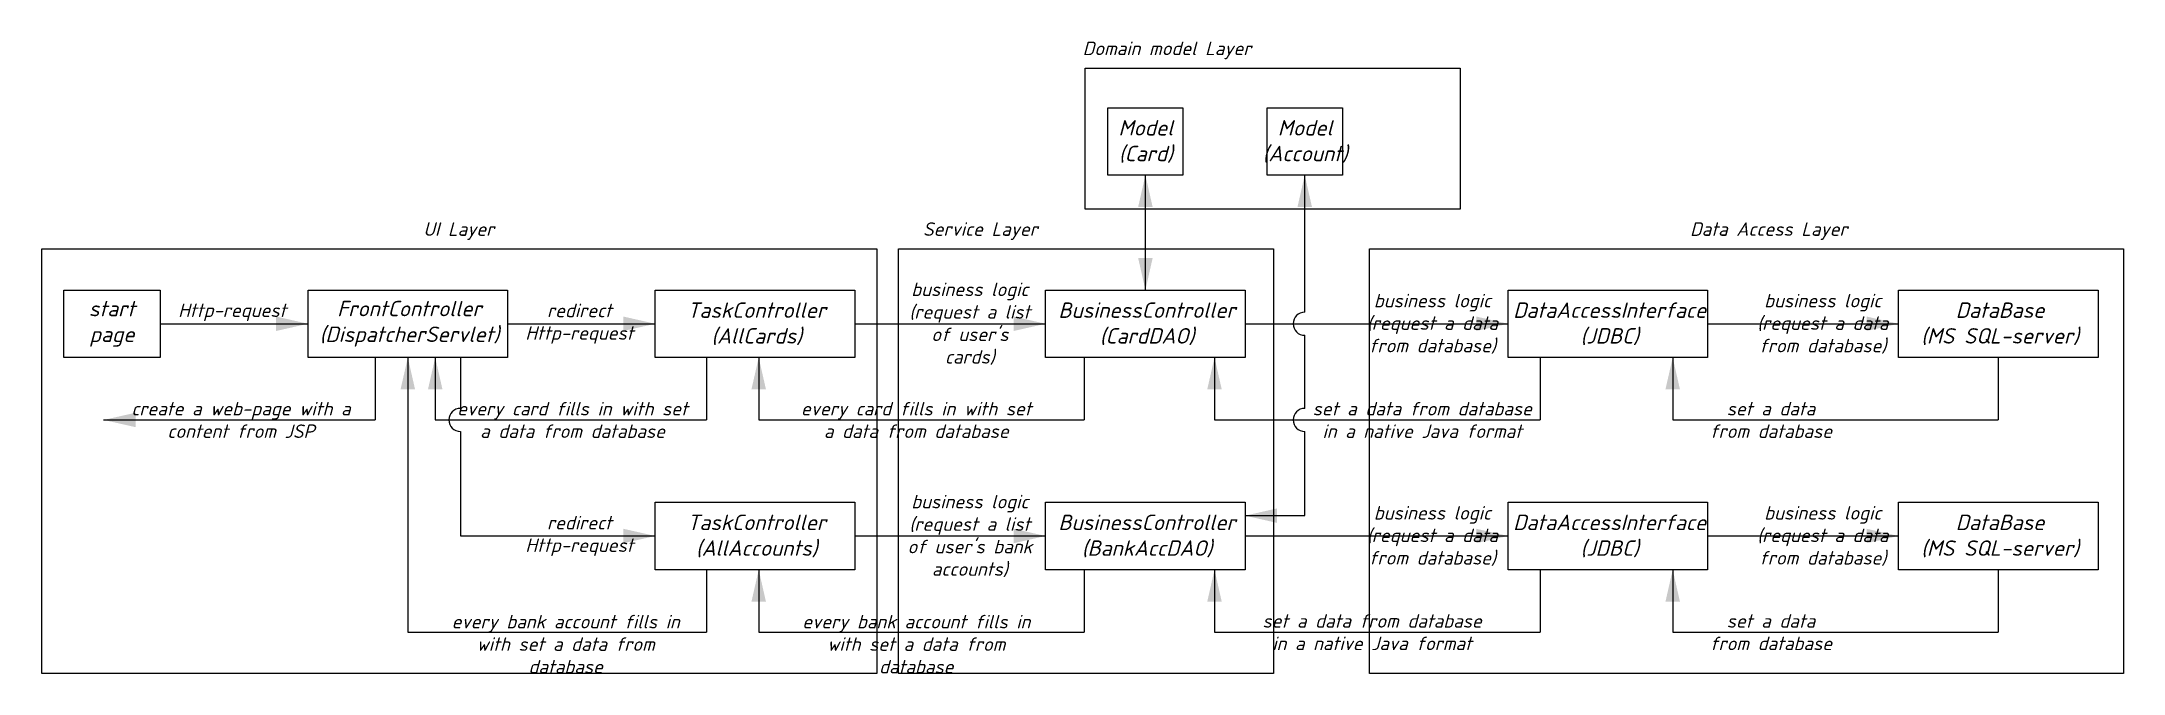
# Model space of a CAD drawing. Header units: millimetres. Extents: x 1189 to 1404, y 1516 to 1582.
import ezdxf

# ---------------------------------------------------------------- set-up
doc = ezdxf.new("R2010")
doc.units = ezdxf.units.MM
doc.styles.add('GOST', font='isocpeui.ttf')

msp = doc.modelspace()

# ---------------------------------------------------------------- linework, layer by layer
for p, q in [((1303.01, 1556.22), (1303.01, 1568.14)), ((1319.52, 1553.92), (1319.52, 1568.14)), ((1200.93, 1552.72), (1216.24, 1552.72)), ((1236.91, 1552.72), (1252.22, 1552.72)), ((1272.89, 1552.72), (1292.67, 1552.72)), ((1313.34, 1552.72), (1340.6, 1552.72)), ((1319.52, 1543.94), (1319.52, 1551.53)), ((1361.27, 1552.72), (1381.05, 1552.72)), ((1223.18, 1549.22), (1223.18, 1542.74)), ((1226.58, 1549.22), (1226.58, 1520.72)), ((1229.42, 1549.22), (1229.42, 1542.74)), ((1232.03, 1549.22), (1232.03, 1543.94)), ((1257.54, 1549.22), (1257.54, 1542.74)), ((1262.94, 1549.22), (1262.94, 1542.74)), ((1296.68, 1549.22), (1296.68, 1542.74)), ((1310.17, 1549.22), (1310.17, 1542.74)), ((1343.91, 1549.22), (1343.91, 1542.74)), ((1357.65, 1549.22), (1357.65, 1542.74)), ((1391.39, 1549.22), (1391.39, 1542.74)), ((1195.06, 1542.74), (1223.18, 1542.74)), ((1229.42, 1542.74), (1257.54, 1542.74)), ((1262.94, 1542.74), (1296.68, 1542.74)), ((1310.17, 1542.74), (1343.91, 1542.74)), ((1357.65, 1542.74), (1391.39, 1542.74)), ((1232.03, 1541.54), (1232.03, 1530.7)), ((1319.52, 1532.81), (1319.52, 1541.54)), ((1313.34, 1532.81), (1319.52, 1532.81)), ((1232.03, 1530.7), (1252.22, 1530.7)), ((1272.89, 1530.7), (1292.67, 1530.7)), ((1313.34, 1530.7), (1340.6, 1530.7)), ((1361.27, 1530.7), (1381.05, 1530.7)), ((1257.54, 1527.2), (1257.54, 1520.72)), ((1262.94, 1527.2), (1262.94, 1520.72)), ((1296.68, 1527.2), (1296.68, 1520.72)), ((1310.17, 1527.2), (1310.17, 1520.72)), ((1343.91, 1527.2), (1343.91, 1520.72)), ((1357.65, 1527.2), (1357.65, 1520.72)), ((1391.39, 1527.2), (1391.39, 1520.72)), ((1226.58, 1520.72), (1257.54, 1520.72)), ((1262.94, 1520.72), (1296.68, 1520.72)), ((1310.17, 1520.72), (1343.91, 1520.72)), ((1357.65, 1520.72), (1391.39, 1520.72))]:
    msp.add_line(p, q)
for points in [[(1296.76, 1579.24), (1335.62, 1579.24), (1335.62, 1564.61), (1296.76, 1564.61)], [(1299.11, 1575.14), (1306.9, 1575.14), (1306.9, 1568.14), (1299.11, 1568.14)], [(1315.63, 1575.14), (1323.42, 1575.14), (1323.42, 1568.14), (1315.63, 1568.14)], [(1188.64, 1560.49), (1275.19, 1560.49), (1275.19, 1516.44), (1188.64, 1516.44)], [(1277.41, 1560.49), (1316.27, 1560.49), (1316.27, 1516.44), (1277.41, 1516.44)], [(1326.22, 1560.49), (1404.35, 1560.49), (1404.35, 1516.44), (1326.22, 1516.44)], [(1190.93, 1556.22), (1200.93, 1556.22), (1200.93, 1549.22), (1190.93, 1549.22)], [(1216.24, 1556.22), (1236.91, 1556.22), (1236.91, 1549.22), (1216.24, 1549.22)], [(1252.22, 1556.22), (1272.89, 1556.22), (1272.89, 1549.22), (1252.22, 1549.22)], [(1292.67, 1556.22), (1313.34, 1556.22), (1313.34, 1549.22), (1292.67, 1549.22)], [(1340.6, 1556.22), (1361.27, 1556.22), (1361.27, 1549.22), (1340.6, 1549.22)], [(1381.05, 1556.22), (1401.72, 1556.22), (1401.72, 1549.22), (1381.05, 1549.22)], [(1252.22, 1534.2), (1272.89, 1534.2), (1272.89, 1527.2), (1252.22, 1527.2)], [(1292.67, 1534.2), (1313.34, 1534.2), (1313.34, 1527.2), (1292.67, 1527.2)], [(1340.6, 1534.2), (1361.27, 1534.2), (1361.27, 1527.2), (1340.6, 1527.2)], [(1381.05, 1534.2), (1401.72, 1534.2), (1401.72, 1527.2), (1381.05, 1527.2)]]:
    msp.add_lwpolyline(points, close=True)
for points in [[(1303.01, 1568.14, 0, 1.5, 0), (1303.01, 1564.84, 0, 0, 0)], [(1319.52, 1568.14, 0, 1.5, 0), (1319.52, 1564.84, 0, 0, 0)], [(1303.01, 1556.22, 0, 1.5, 0), (1303.01, 1559.53, 0, 0, 0)], [(1216.24, 1552.72, 0, 1.5, 0), (1212.93, 1552.72, 0, 0, 0)], [(1252.22, 1552.72, 0, 1.5, 0), (1248.91, 1552.72, 0, 0, 0)], [(1292.67, 1552.72, 0, 1.5, 0), (1289.36, 1552.72, 0, 0, 0)], [(1340.6, 1552.72, 0, 1.5, 0), (1337.29, 1552.72, 0, 0, 0)], [(1381.05, 1552.72, 0, 1.5, 0), (1377.74, 1552.72, 0, 0, 0)], [(1226.58, 1549.22, 0, 1.5, 0), (1226.58, 1545.92, 0, 0, 0)], [(1229.42, 1549.22, 0, 1.5, 0), (1229.42, 1545.92, 0, 0, 0)], [(1262.94, 1549.22, 0, 1.5, 0), (1262.94, 1545.92, 0, 0, 0)], [(1310.17, 1549.22, 0, 1.5, 0), (1310.17, 1545.92, 0, 0, 0)], [(1357.65, 1549.22, 0, 1.5, 0), (1357.65, 1545.92, 0, 0, 0)], [(1195.06, 1542.74, 0, 1.5, 0), (1198.37, 1542.74, 0, 0, 0)], [(1313.34, 1532.81, 0, 1.5, 0), (1316.65, 1532.81, 0, 0, 0)], [(1252.22, 1530.7, 0, 1.5, 0), (1248.91, 1530.7, 0, 0, 0)], [(1292.67, 1530.7, 0, 1.5, 0), (1289.36, 1530.7, 0, 0, 0)], [(1340.6, 1530.7, 0, 1.5, 0), (1337.29, 1530.7, 0, 0, 0)], [(1381.05, 1530.7, 0, 1.5, 0), (1377.74, 1530.7, 0, 0, 0)], [(1262.94, 1527.2, 0, 1.5, 0), (1262.94, 1523.89, 0, 0, 0)], [(1310.17, 1527.2, 0, 1.5, 0), (1310.17, 1523.89, 0, 0, 0)], [(1357.65, 1527.2, 0, 1.5, 0), (1357.65, 1523.89, 0, 0, 0)]]:
    msp.add_lwpolyline(points, format="xyseb")
for centre in [(1319.52, 1552.72), (1232.03, 1542.74), (1319.52, 1542.74)]:
    msp.add_arc(centre, 1.2, 90, 270)

# ---------------------------------------------------------------- texts
at = {"color": 5, "char_height": 1.4, "attachment_point": 5, "style": 'GOST'}
for s, insert, width in [('Domain model Layer', (1305.25, 1581.08), 20.0405), ('UI Layer', (1231.86, 1562.33), 7.5029), ('Service Layer', (1285.91, 1562.33), 15.7588), ('Data Access Layer', (1367.61, 1562.33), 21.7582), ("business logic\\P(request a list of user's cards)", (1284.82, 1552.72), 13.708), ('business logic\\P(request a data from database)', (1332.75, 1552.72), 13.708), ('business logic\\P(request a data from database)', (1373.2, 1552.72), 13.708), ('Http-request', (1208.39, 1553.91), 13.708), ('redirect\\PHttp-request', (1244.37, 1552.72), 13.708), ("business logic\\P(request a list of user's bank accounts)", (1284.82, 1530.7), 13.708), ('business logic\\P(request a data from database)', (1332.75, 1530.7), 13.708), ('business logic\\P(request a data from database)', (1373.2, 1530.7), 13.708), ('redirect\\PHttp-request', (1244.37, 1530.7), 13.708)]:
    msp.add_mtext(s, dxfattribs=dict(at, insert=insert, width=width))
at = {"char_height": 1.6, "attachment_point": 5, "style": 'GOST'}
for s, insert, width in [('Model (Card)', (1303.06, 1571.64), 8.166), ('Model (Account)', (1319.57, 1571.64), 8.166), ('start page', (1195.93, 1552.72), 8.166), ('FrontController (DispatcherServlet)', (1226.75, 1552.72), 8.166), ('TaskController (AllCards)', (1262.73, 1552.72), 8.166), ('BusinessController (CardDAO)', (1303.18, 1552.72), 8.166), ('DataAccessInterface (JDBC)', (1351.12, 1552.72), 8.166), ('DataBase\\P(MS SQL-server)', (1391.57, 1552.72), 19.5879), ('TaskController (AllAccounts)', (1262.73, 1530.7), 8.166), ('BusinessController (BankAccDAO)', (1303.18, 1530.7), 8.166), ('DataAccessInterface (JDBC)', (1351.12, 1530.7), 8.166), ('DataBase\\P(MS SQL-server)', (1391.57, 1530.7), 19.5879)]:
    msp.add_mtext(s, dxfattribs=dict(at, insert=insert, width=width))
at = {"color": 6, "char_height": 1.4, "attachment_point": 5, "style": 'GOST'}
for s, insert, width in [('create a web-page with a content from JSP ', (1209.29, 1542.74), 23.9038), ('every card fills in with set a data from database ', (1243.65, 1542.74), 23.9038), ('every card fills in with set a data from database ', (1279.27, 1542.74), 23.9038), ('set a data from database in a native Java format', (1331.7, 1542.74), 23.9038), ('set a data from database', (1367.83, 1542.74), 13.708), ('every bank account fills in with set a data from database ', (1242.94, 1519.48), 23.9038), ('every bank account fills in with set a data from database ', (1279.27, 1519.48), 23.9038), ('set a data from database in a native Java format', (1326.5, 1520.72), 23.9038), ('set a data from database', (1367.83, 1520.72), 13.708)]:
    msp.add_mtext(s, dxfattribs=dict(at, insert=insert, width=width))

doc.saveas('drawing.dxf')
